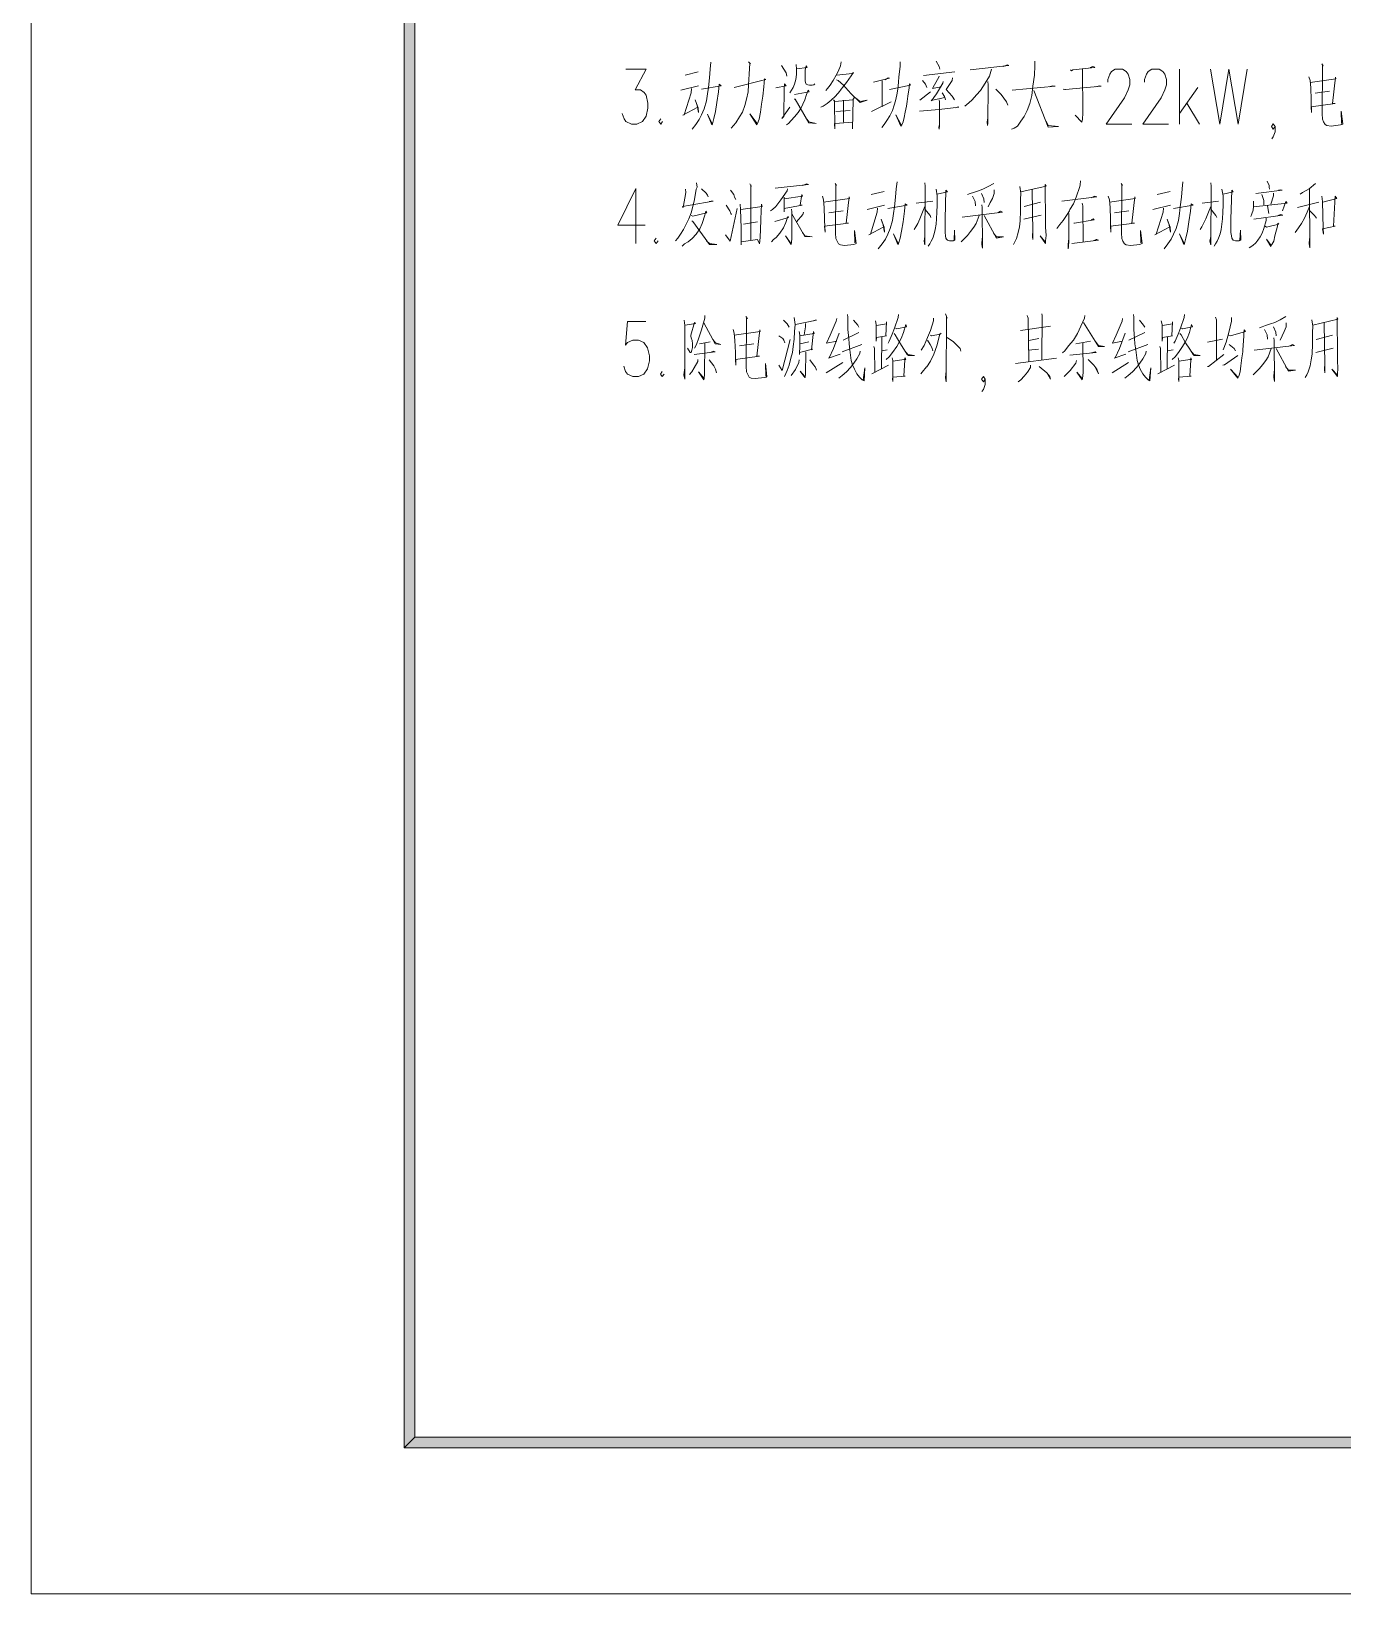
# Model space of a CAD drawing. Header units: millimetres. Extents: x 0 to 586, y 0 to 414.
# Drawn here: x 0 to 85.5, y 0 to 101.8 of the extents above; entities that cross this region are included whole.
import ezdxf

# ---------------------------------------------------------------- set-up
doc = ezdxf.new("R2010")
doc.units = ezdxf.units.MM

msp = doc.modelspace()

# ---------------------------------------------------------------- hatches: boundary and pattern name
h = msp.add_hatch(color=0)
h.dxf.hatch_style = 2
h.paths.add_polyline_path([(24.302861, 404.569083), (24.994306, 403.877639), (24.994306, 10.205861), (24.302861, 9.514417)])
h = msp.add_hatch(color=0)
h.dxf.hatch_style = 2
h.paths.add_polyline_path([(24.302861, 9.514417), (24.994306, 10.205861), (575.429944, 10.205861), (576.117861, 9.514417)])

# ---------------------------------------------------------------- linework, layer by layer
at = {"color": 0, "lineweight": 0}
for points in [[(0, 0), (585.632278, 0), (585.632278, 414.0835), (0, 414.0835)], [(24.302861, 404.569083), (24.994306, 403.877639), (24.994306, 10.205861), (24.302861, 9.514417)], [(24.302861, 9.514417), (24.994306, 10.205861), (575.429944, 10.205861), (576.117861, 9.514417)]]:
    msp.add_lwpolyline(points, close=True, dxfattribs=at)
for points in [[(43.077694, 95.436972), (43.321111, 95.754472), (43.539833, 96.068444), (43.688, 96.382417), (43.860861, 96.766944), (44.0055, 97.289056), (44.079583, 97.744139), (44.128972, 98.163944), (44.203056, 98.791889), (44.248917, 99.352806), (44.298306, 99.804361)], [(46.746583, 99.839639), (46.866528, 99.702056), (46.841833, 99.733806), (46.792444, 99.035306), (46.746583, 98.336806), (46.721889, 97.88525), (46.623111, 97.394889), (46.499639, 96.975083), (46.355, 96.555278), (46.157444, 96.241306), (45.914028, 95.856778), (45.765861, 95.683917), (45.621222, 95.507528)], [(52.786139, 99.839639), (52.73675, 99.560944), (52.588583, 99.211694), (52.468639, 98.968278), (52.271083, 98.619028), (52.077056, 98.301528), (51.904194, 98.093389), (51.780722, 97.952278)], [(56.624361, 99.839639), (56.624361, 99.525667), (56.550278, 98.862444), (56.525583, 98.513194), (56.476194, 98.058111), (56.405639, 97.673583), (56.331556, 97.289056), (56.232778, 97.010361), (56.134, 96.661111), (55.964667, 96.311861), (55.767111, 95.997889), (55.597778, 95.754472), (55.424917, 95.542806)], [(58.970333, 99.874917), (59.167889, 99.525667), (59.217278, 99.352806)], [(65.401472, 99.874917), (65.401472, 99.560944), (65.380306, 98.968278), (65.281528, 98.2345), (65.207444, 97.638306), (65.083972, 97.116194), (64.914639, 96.661111), (64.717083, 96.276583), (64.498361, 95.962611), (64.279639, 95.648639), (64.057389, 95.507528), (63.888056, 95.436972)], [(38.752639, 99.363389), (40.0685, 99.363389), (39.352361, 97.998139), (39.708667, 97.998139), (39.948556, 97.828806), (40.0685, 97.655944), (40.188444, 97.144417), (40.188444, 96.802222), (40.0685, 96.290694), (39.828611, 95.952028), (39.472306, 95.779167), (39.112472, 95.779167), (38.752639, 95.952028), (38.636222, 96.121361), (38.516278, 96.463556)], [(42.612028, 98.968278), (43.469278, 99.176417)], [(48.898528, 99.596222), (49.191333, 99.105861), (49.240722, 98.897722)], [(49.851028, 99.666778), (49.875722, 99.352806), (49.875722, 99.003556), (49.826333, 98.686056), (49.75225, 98.372083), (49.653472, 98.163944), (49.558222, 97.987556), (49.43475, 97.814694)], [(49.900417, 99.384556), (50.560111, 99.455111), (50.510722, 99.560944), (50.436639, 99.28225), (50.436639, 99.035306), (50.436639, 98.827167), (50.436639, 98.58375), (50.461333, 98.477917), (50.510722, 98.372083), (50.6095, 98.336806), (50.729444, 98.301528), (50.902306, 98.301528), (51.001083, 98.336806), (51.071639, 98.407361)], [(52.489806, 98.968278), (53.519917, 99.070583), (53.495222, 99.070583), (53.590472, 99.141139), (53.128333, 98.477917), (52.955472, 98.269778), (52.712056, 97.952278), (52.687361, 97.920528), (52.41925, 97.603028), (52.126444, 97.324333), (51.8795, 97.116194), (51.611389, 96.939806), (51.463222, 96.86925)], [(54.888694, 98.513194), (55.939972, 98.756611), (55.841194, 98.791889), (55.647167, 98.650778)], [(58.141306, 98.933), (60.194472, 99.176417)], [(59.167889, 98.897722), (59.143194, 98.827167), (58.875083, 98.336806), (58.726917, 98.093389), (59.291361, 98.199222)], [(60.046306, 98.791889), (60.021611, 98.619028), (59.633556, 98.022833), (60.021611, 97.603028), (60.169778, 97.359611)], [(62.589833, 99.352806), (62.445194, 98.897722), (62.173556, 98.442639), (61.856056, 97.952278), (61.612639, 97.673583), (61.319833, 97.359611), (61.097583, 97.151472), (60.854167, 96.939806)], [(61.196361, 99.317528), (63.715194, 99.596222), (63.616417, 99.6315), (63.348306, 99.525667)], [(67.726278, 99.317528), (67.800361, 99.246972), (67.874444, 99.317528), (67.899139, 99.317528), (69.292611, 99.455111), (69.317306, 99.490389), (69.193833, 99.525667), (69.020972, 99.455111)], [(68.509444, 99.352806), (68.534139, 96.48825), (68.509444, 96.103722), (68.460056, 95.892056), (68.043778, 96.347139), (68.460056, 95.892056), (68.48475, 95.997889)], [(70.1675, 98.509667), (70.1675, 98.679), (70.287444, 99.021194), (70.407389, 99.194056), (70.647278, 99.363389), (71.123528, 99.363389), (71.363417, 99.194056), (71.483361, 99.021194), (71.603306, 98.679), (71.603306, 98.340333), (71.483361, 97.998139), (71.243472, 97.486611), (70.051083, 95.779167), (71.72325, 95.779167)], [(72.559333, 98.509667), (72.559333, 98.679), (72.67575, 99.021194), (72.795694, 99.194056), (73.035583, 99.363389), (73.511833, 99.363389), (73.751722, 99.194056), (73.871667, 99.021194), (73.991611, 98.679), (73.991611, 98.340333), (73.871667, 97.998139), (73.631778, 97.486611), (72.439389, 95.779167), (74.111556, 95.779167)], [(74.827694, 95.779167), (74.827694, 99.363389)], [(76.856167, 99.363389), (77.455889, 95.779167), (78.052083, 99.363389), (78.648278, 95.779167), (79.248, 99.363389)], [(83.269667, 98.862444), (83.34375, 98.619028), (83.393139, 98.128667), (83.417833, 97.359611), (83.417833, 97.289056), (83.442528, 96.52), (83.417833, 96.904528), (84.980639, 97.116194), (84.811306, 97.116194), (85.005333, 98.827167), (85.030028, 98.721333), (83.34375, 98.477917)], [(84.102222, 99.702056), (84.201, 99.560944), (84.151611, 99.596222), (84.151611, 98.756611), (84.126917, 97.116194), (84.126917, 96.452972), (84.151611, 96.103722), (84.225694, 95.927333), (84.320944, 95.754472), (84.444417, 95.683917), (84.712528, 95.648639), (85.322833, 95.719194), (85.421611, 95.754472), (85.471, 95.786222), (85.372222, 96.625833), (85.396917, 95.8215)], [(42.343917, 97.987556), (43.493972, 98.269778)], [(43.028306, 98.093389), (43.003611, 97.814694), (42.562639, 96.382417), (42.463861, 96.347139), (43.444583, 96.86925), (43.271722, 97.359611), (43.469278, 96.8375), (43.493972, 96.52), (43.395194, 96.975083)], [(43.688, 98.058111), (44.961528, 98.269778), (44.838056, 98.372083), (44.788667, 97.88525), (44.689889, 97.18675), (44.594639, 96.590556), (44.495861, 96.139), (44.397083, 95.786222), (44.347694, 95.719194), (44.079583, 96.417694), (44.372389, 95.786222)], [(45.81525, 98.163944), (47.868417, 98.686056), (47.797861, 98.721333), (47.748472, 98.199222), (47.674389, 97.603028), (47.600306, 97.080917), (47.526222, 96.555278), (47.430972, 96.103722), (47.332194, 95.8215), (47.282806, 95.719194), (46.841833, 96.452972), (47.3075, 95.8215)], [(48.531639, 98.128667), (49.191333, 98.269778), (49.092556, 98.407361), (49.067861, 98.128667), (49.043167, 96.276583), (48.919694, 96.139), (49.43475, 96.86925)], [(49.75225, 97.708861), (50.70475, 97.88525), (50.634194, 97.987556), (50.535417, 97.708861), (50.411944, 97.359611), (50.292, 97.080917), (50.168528, 96.8375), (49.9745, 96.52), (49.75225, 96.241306), (49.533528, 95.997889), (49.360667, 95.8215), (49.216028, 95.719194)], [(52.489806, 98.650778), (52.588583, 98.619028), (52.930778, 98.301528), (53.078944, 98.128667), (53.248278, 97.952278), (53.445833, 97.744139), (54.031444, 97.18675), (54.472417, 97.324333), (54.447722, 97.324333), (54.031444, 97.253778), (53.664556, 97.536), (53.544611, 97.359611), (52.369861, 97.253778), (52.295778, 97.359611), (52.345167, 97.289056), (52.369861, 95.47225), (52.345167, 95.786222), (52.369861, 95.8215), (52.394556, 95.8215), (53.519917, 95.892056), (53.519917, 95.47225), (53.565778, 97.359611)], [(55.449611, 98.58375), (55.449611, 96.904528)], [(55.939972, 98.022833), (57.30875, 98.301528), (57.234667, 98.407361), (57.209972, 98.128667), (57.139417, 97.603028), (57.090028, 97.253778), (57.040639, 96.939806), (56.966556, 96.555278), (56.892472, 96.206028), (56.818389, 95.927333), (56.747833, 95.719194), (56.67375, 95.648639), (56.35625, 96.382417), (56.698444, 95.719194)], [(57.919056, 97.324333), (58.603444, 97.88525)], [(58.091917, 98.619028), (58.285944, 98.372083), (58.360028, 98.163944)], [(59.436, 98.548472), (59.411306, 98.442639), (58.995028, 97.744139), (58.825694, 97.500722), (58.677528, 97.289056), (58.652833, 97.324333), (58.726917, 97.324333), (59.534778, 97.500722), (59.584167, 97.359611), (59.510083, 97.571278), (59.361917, 97.814694)], [(62.346417, 98.548472), (62.371111, 98.336806), (62.346417, 95.8215), (62.321722, 95.683917), (62.297028, 95.927333), (62.346417, 96.17075)], [(63.641111, 97.010361), (63.570556, 97.2185), (63.203667, 97.708861), (62.861472, 98.058111)], [(63.937444, 97.987556), (66.724389, 98.2345), (66.551528, 98.269778), (66.332806, 98.199222)], [(65.330917, 97.952278), (66.283417, 95.578083), (66.943111, 95.613361), (66.283417, 95.683917), (66.13525, 95.962611)], [(67.260611, 98.058111), (67.359389, 98.022833), (67.408778, 98.022833), (69.730056, 98.2345), (69.610111, 98.269778), (69.387861, 98.199222)], [(76.020083, 98.167472), (74.827694, 96.463556)], [(83.685944, 97.779417), (84.61375, 97.920528)], [(49.727556, 97.394889), (49.776944, 97.394889), (50.683583, 95.856778), (51.145722, 95.8215), (50.683583, 95.927333), (50.560111, 96.068444)], [(52.930778, 97.324333), (52.930778, 95.892056)], [(54.765222, 96.590556), (56.03875, 97.2185)], [(57.894361, 96.625833), (59.167889, 96.731667), (60.462583, 96.86925), (60.413194, 96.904528), (60.219167, 96.8375)], [(59.167889, 97.359611), (59.192583, 97.2185), (59.192583, 95.683917), (59.167889, 95.436972), (59.143194, 95.542806), (59.167889, 95.683917)], [(75.303944, 97.144417), (76.140028, 95.779167)], [(41.024528, 96.121361), (40.904583, 95.952028), (41.024528, 95.779167), (41.144472, 95.952028)], [(52.443944, 96.590556), (53.37175, 96.661111)], [(80.849611, 94.809028), (80.948389, 94.950139), (81.068333, 95.264111), (81.068333, 95.613361), (80.948389, 95.786222), (80.824917, 95.613361), (80.948389, 95.436972), (81.068333, 95.613361)], [(43.366972, 91.948), (43.391667, 91.665778), (43.342278, 91.528194), (43.222333, 90.864972), (43.123556, 90.409889), (43.000083, 89.990083), (42.855444, 89.605556), (42.682583, 89.256306), (42.51325, 88.907056), (42.315694, 88.593083), (42.146361, 88.349667), (41.998194, 88.173278)], [(46.841833, 91.877444), (46.912389, 91.701056), (46.887694, 91.806889), (46.887694, 88.208556)], [(48.478722, 91.59875), (50.655361, 91.842167), (50.531889, 91.877444), (50.288472, 91.771611)], [(52.391028, 91.912722), (52.489806, 91.771611), (52.440417, 91.806889), (52.440417, 90.967278), (52.415722, 89.326861), (52.415722, 88.663639), (52.440417, 88.314389), (52.5145, 88.138), (52.60975, 87.965139), (52.733222, 87.894583), (53.001333, 87.859306), (53.615167, 87.929861), (53.710417, 87.965139), (53.759806, 88.000417), (53.664556, 88.8365), (53.685722, 88.035694)], [(55.202667, 87.651167), (55.449611, 87.965139), (55.668333, 88.279111), (55.8165, 88.593083), (55.985833, 88.977611), (56.134, 89.499722), (56.204556, 89.954806), (56.253944, 90.374611), (56.328028, 91.002556), (56.377417, 91.563472), (56.426806, 92.015028)], [(58.236556, 91.948), (58.26125, 91.736333), (58.236556, 87.894583), (58.187167, 88.138), (58.236556, 88.451972)], [(62.734472, 91.912722), (62.367583, 91.701056), (62.025389, 91.528194), (61.732583, 91.422361), (61.415083, 91.316528), (61.196361, 91.2495), (61.0235, 91.178944)], [(64.424278, 91.701056), (64.494833, 91.28125), (64.470139, 90.864972), (64.470139, 90.131194), (64.445444, 89.467972), (64.399583, 89.083444), (64.3255, 88.698917), (64.202028, 88.314389), (64.10325, 88.102722), (64.008, 87.929861)], [(64.494833, 91.351806), (66.13525, 91.736333), (66.085861, 91.842167), (66.085861, 91.316528), (66.110556, 89.88425), (66.110556, 89.150472), (66.110556, 89.048167), (66.13525, 88.522528), (66.110556, 88.173278), (66.110556, 88.000417), (65.743667, 88.48725), (66.085861, 88.102722)], [(68.382444, 92.085583), (68.361278, 91.806889), (68.336583, 91.701056), (68.089639, 91.002556), (67.920306, 90.58275), (67.698056, 90.20175), (67.673361, 90.131194), (67.479333, 89.817222), (67.260611, 89.499722), (67.038361, 89.221028), (66.844333, 88.977611)], [(71.02475, 91.912722), (71.123528, 91.771611), (71.074139, 91.806889), (71.074139, 90.967278), (71.049444, 89.326861), (71.049444, 88.663639), (71.074139, 88.314389), (71.148222, 88.138), (71.247, 87.965139), (71.366944, 87.894583), (71.635056, 87.859306), (72.248889, 87.929861), (72.344139, 87.965139), (72.393528, 88.000417), (72.298278, 88.8365), (72.319444, 88.035694)], [(73.836389, 87.651167), (74.083333, 87.965139), (74.302056, 88.279111), (74.450222, 88.593083), (74.619556, 88.977611), (74.767722, 89.499722), (74.838278, 89.954806), (74.887667, 90.374611), (74.96175, 91.002556), (75.011139, 91.563472), (75.060528, 92.015028)], [(76.870278, 91.948), (76.894972, 91.736333), (76.870278, 87.894583), (76.820889, 88.138), (76.870278, 88.451972)], [(80.539167, 92.050306), (80.683806, 91.771611), (80.683806, 91.665778), (80.7085, 91.528194)], [(83.693, 91.912722), (83.276722, 91.563472), (82.860444, 91.316528), (82.691111, 91.214222)], [(39.412333, 91.574056), (38.219944, 89.18575), (40.012056, 89.18575)], [(39.412333, 91.574056), (39.412333, 87.989833)], [(42.633194, 91.528194), (42.657889, 91.316528), (42.488556, 90.339333), (42.439167, 90.409889), (44.442944, 90.759139), (44.323, 90.759139), (44.174833, 90.723861)], [(43.684472, 91.563472), (43.980806, 91.28125), (44.076056, 91.143667), (44.125444, 91.037833)], [(45.568306, 91.457639), (45.790556, 91.178944), (45.836417, 91.002556), (45.9105, 90.864972)], [(49.286583, 91.563472), (49.261889, 91.422361), (48.845611, 90.829694), (48.528111, 90.409889), (48.305861, 90.20175), (48.185917, 90.131194)], [(49.064333, 91.002556), (49.064333, 90.060639), (49.064333, 90.268778), (50.239083, 90.480444), (50.115611, 90.480444), (50.214389, 91.178944), (50.263778, 91.073111), (49.064333, 90.90025)], [(51.558472, 91.073111), (51.632556, 90.829694), (51.681944, 90.339333), (51.706639, 89.570278), (51.706639, 89.499722), (51.731333, 88.734194), (51.706639, 89.118722), (53.272972, 89.326861), (53.100111, 89.326861), (53.297667, 91.037833), (53.322361, 90.932), (51.632556, 90.688583)], [(54.740528, 91.178944), (55.59425, 91.387083)], [(57.672111, 90.618028), (58.748083, 90.759139)], [(58.970333, 91.528194), (59.044417, 91.108389), (59.044417, 90.480444), (59.019722, 90.025361), (58.995028, 89.605556), (58.970333, 89.256306), (58.920944, 88.907056), (58.846861, 88.628361), (58.748083, 88.349667), (58.652833, 88.138), (58.554056, 87.965139), (58.455278, 87.824028)], [(59.044417, 91.214222), (59.704111, 91.351806), (59.605333, 91.457639), (59.555944, 89.570278), (59.555944, 89.150472), (59.555944, 88.698917), (59.580639, 88.48725), (59.605333, 88.349667), (59.654722, 88.279111), (59.704111, 88.208556), (59.84875, 88.173278), (60.095694, 88.173278), (60.190944, 88.208556), (60.16625, 88.871778), (60.141556, 88.208556), (60.071, 88.173278)], [(61.341, 91.073111), (61.513861, 90.723861), (61.538556, 90.445167)], [(61.926611, 91.2495), (62.074778, 90.90025), (62.099472, 90.653306)], [(62.759167, 91.492917), (62.759167, 91.2495), (62.639222, 90.932), (62.491056, 90.653306), (62.367583, 90.374611)], [(65.768361, 90.688583), (64.717083, 90.409889)], [(65.228611, 91.492917), (65.278, 88.734194), (65.278, 88.243833), (65.253306, 88.451972), (65.278, 88.871778)], [(67.161833, 90.759139), (69.43725, 91.037833), (69.289083, 91.073111), (69.070361, 90.967278)], [(70.192194, 91.073111), (70.266278, 90.829694), (70.315667, 90.339333), (70.340361, 89.570278), (70.340361, 89.499722), (70.365056, 88.734194), (70.340361, 89.118722), (71.906694, 89.326861), (71.733833, 89.326861), (71.931389, 91.037833), (71.956083, 90.932), (70.266278, 90.688583)], [(73.37425, 91.178944), (74.227972, 91.387083)], [(76.305833, 90.618028), (77.381806, 90.759139)], [(77.604056, 91.528194), (77.678139, 91.108389), (77.678139, 90.480444), (77.653444, 90.025361), (77.62875, 89.605556), (77.604056, 89.256306), (77.554667, 88.907056), (77.480583, 88.628361), (77.381806, 88.349667), (77.286556, 88.138), (77.187778, 87.965139), (77.089, 87.824028)], [(77.678139, 91.214222), (78.337833, 91.351806), (78.239056, 91.457639), (78.189667, 89.570278), (78.189667, 89.150472), (78.189667, 88.698917), (78.214361, 88.48725), (78.239056, 88.349667), (78.288444, 88.279111), (78.337833, 88.208556), (78.482472, 88.173278), (78.729417, 88.173278), (78.824667, 88.208556), (78.799972, 88.871778), (78.775278, 88.208556), (78.704722, 88.173278)], [(79.657222, 90.759139), (79.657222, 90.409889), (79.632528, 90.166472), (79.558444, 89.919528), (79.487889, 89.746667)], [(79.657222, 90.374611), (81.858556, 90.618028), (81.759778, 90.723861), (81.541056, 90.131194)], [(79.805389, 91.2495), (81.516361, 91.457639), (81.417583, 91.492917), (81.294111, 91.457639)], [(80.196972, 91.178944), (80.341611, 90.794417), (80.341611, 90.515722)], [(80.951917, 91.28125), (80.951917, 91.108389), (80.782583, 90.551)], [(83.911722, 90.688583), (82.51825, 90.339333)], [(83.301417, 91.563472), (83.326111, 87.718194), (83.276722, 87.965139), (83.301417, 88.314389)], [(84.109278, 91.073111), (84.155139, 90.723861), (84.204528, 88.977611), (84.229222, 88.593083), (84.155139, 88.942333), (84.987694, 89.118722), (84.864222, 89.118722), (84.987694, 91.073111), (85.086472, 90.932), (84.179833, 90.688583)], [(43.000083, 89.817222), (43.123556, 89.781944), (44.026667, 89.990083), (43.956111, 90.095917), (43.906722, 89.848972), (43.733861, 89.291583), (43.564528, 88.942333), (43.342278, 88.593083), (43.074167, 88.314389), (42.806056, 88.102722), (42.583806, 87.965139), (42.414472, 87.824028)], [(45.250806, 88.557806), (45.543611, 88.138), (46.009278, 90.268778)], [(45.300194, 90.480444), (45.518917, 90.131194), (45.593, 89.954806), (45.642389, 89.88425)], [(46.203306, 90.551), (46.228, 90.20175), (46.277389, 89.012889), (46.277389, 88.243833), (46.277389, 87.894583), (46.277389, 88.102722), (47.328667, 88.243833), (47.452139, 87.965139), (47.501528, 88.384944), (47.550917, 89.499722), (47.550917, 89.605556), (47.596778, 90.551), (47.646167, 90.409889), (46.252694, 90.20175)], [(48.454028, 89.432694), (49.360667, 89.676111), (49.311278, 89.746667), (49.187806, 89.362139), (49.018472, 89.012889), (48.796222, 88.663639), (48.552806, 88.384944), (48.379944, 88.243833), (48.235306, 88.102722)], [(49.554694, 90.2335), (49.579389, 90.060639), (49.579389, 88.349667), (49.554694, 88.067444), (49.53, 87.929861), (49.163111, 88.48725), (49.53, 87.965139)], [(49.579389, 89.919528), (50.411944, 88.451972), (50.898778, 88.416694), (50.411944, 88.48725), (50.263778, 88.698917)], [(50.337861, 90.025361), (50.288472, 89.88425), (49.872194, 89.397417)], [(51.97475, 89.990083), (52.906083, 90.131194)], [(54.468889, 90.20175), (55.618944, 90.480444)], [(55.153278, 90.304056), (55.128583, 90.025361), (54.691139, 88.593083), (54.592361, 88.557806), (55.569556, 89.083444), (55.400222, 89.570278), (55.59425, 89.048167), (55.618944, 88.734194), (55.520167, 89.18575)], [(55.8165, 90.268778), (57.0865, 90.480444), (56.963028, 90.58275), (56.913639, 90.095917), (56.818389, 89.397417), (56.719611, 88.801222), (56.620833, 88.349667), (56.525583, 88.000417), (56.476194, 87.929861), (56.204556, 88.628361), (56.500889, 88.000417)], [(58.236556, 90.409889), (58.088389, 90.025361), (57.919056, 89.605556), (57.770889, 89.291583), (57.647417, 89.083444), (57.552167, 88.907056)], [(58.236556, 90.2335), (58.57875, 89.817222), (58.628139, 89.676111)], [(61.781972, 89.817222), (61.584417, 89.291583), (61.439778, 89.048167), (61.217528, 88.769472), (61.0235, 88.522528), (60.850639, 88.349667), (60.607222, 88.102722)], [(60.681306, 89.711389), (63.298917, 90.025361), (63.175444, 90.095917), (63.002583, 89.990083)], [(61.951306, 90.515722), (61.976, 90.339333), (62.000694, 87.686444), (61.951306, 87.929861), (61.976, 88.349667)], [(62.099472, 89.817222), (62.907333, 88.349667), (63.369472, 88.416694), (62.907333, 88.416694), (62.709778, 88.663639)], [(64.692389, 89.570278), (65.81775, 89.848972)], [(67.6275, 89.954806), (67.6275, 88.138), (67.602806, 87.78875), (67.578111, 87.651167), (67.578111, 87.929861), (67.6275, 88.314389)], [(67.945, 89.326861), (67.994389, 89.326861), (69.264389, 89.535), (69.215, 89.605556), (69.070361, 89.535)], [(68.481222, 90.618028), (68.530611, 90.445167), (68.555306, 88.102722)], [(70.608472, 89.990083), (71.539806, 90.131194)], [(73.102611, 90.20175), (74.252667, 90.480444)], [(73.787, 90.304056), (73.762306, 90.025361), (73.324861, 88.593083), (73.226083, 88.557806), (74.203278, 89.083444), (74.033944, 89.570278), (74.227972, 89.048167), (74.252667, 88.734194), (74.153889, 89.18575)], [(74.450222, 90.268778), (75.720222, 90.480444), (75.59675, 90.58275), (75.547361, 90.095917), (75.452111, 89.397417), (75.353333, 88.801222), (75.254556, 88.349667), (75.159306, 88.000417), (75.109917, 87.929861), (74.838278, 88.628361), (75.134611, 88.000417)], [(76.870278, 90.409889), (76.722111, 90.025361), (76.552778, 89.605556), (76.404611, 89.291583), (76.281139, 89.083444), (76.185889, 88.907056)], [(76.870278, 90.2335), (77.212472, 89.817222), (77.261861, 89.676111)], [(80.489778, 89.640833), (80.489778, 89.499722), (80.341611, 88.977611), (80.218139, 88.663639), (80.098194, 88.416694), (79.950028, 88.208556), (79.805389, 88.035694), (79.607833, 87.859306), (79.364417, 87.718194)], [(79.681917, 89.570278), (81.56575, 89.848972), (81.442278, 89.88425), (81.24825, 89.817222)], [(80.563861, 90.445167), (80.659111, 89.954806)], [(83.301417, 90.409889), (83.15325, 90.025361), (82.983917, 89.640833), (82.786361, 89.291583), (82.592333, 89.012889), (82.370083, 88.698917)], [(83.326111, 90.131194), (83.643611, 89.817222), (83.767083, 89.640833)], [(43.049472, 89.467972), (43.123556, 89.432694), (44.199528, 87.929861), (44.689889, 87.929861), (44.199528, 88.000417), (44.0055, 88.173278)], [(47.328667, 89.397417), (46.425556, 89.256306)], [(80.415694, 89.118722), (80.514472, 89.048167), (81.318806, 89.256306), (81.24825, 89.326861), (81.223556, 89.118722), (81.050694, 88.48725), (80.976611, 88.138), (80.856667, 87.929861), (80.782583, 87.78875), (80.514472, 88.279111), (80.807278, 87.859306)], [(40.728194, 88.332028), (40.60825, 88.162694), (40.728194, 87.989833), (40.848139, 88.162694)], [(67.821528, 88.000417), (69.557194, 88.208556), (69.43725, 88.243833), (69.412556, 88.243833), (69.215, 88.173278)], [(40.047333, 82.89925), (38.851417, 82.89925), (38.735, 81.361139), (38.851417, 81.534), (39.21125, 81.703333), (39.571083, 81.703333), (39.927389, 81.534), (40.167278, 81.191806), (40.287222, 80.680278), (40.287222, 80.338083), (40.167278, 79.826556), (39.927389, 79.484361), (39.571083, 79.315028), (39.21125, 79.315028), (38.851417, 79.484361), (38.735, 79.657222), (38.615056, 79.999417)], [(42.562639, 82.990972), (42.587333, 82.641722), (42.587333, 79.149222), (42.537944, 79.427917), (42.587333, 79.883)], [(42.612028, 82.677), (43.296417, 82.782833), (43.225861, 82.849861), (42.978917, 82.013778), (42.978917, 81.943222), (43.003611, 81.837389), (43.077694, 81.664528), (43.102389, 81.452861), (43.102389, 81.209444), (43.053, 81.036583), (43.003611, 80.895472), (42.954222, 80.895472), (42.760194, 81.174167)], [(43.91025, 83.304944), (43.91025, 83.132083), (43.688, 82.363028), (43.518667, 81.837389), (43.345806, 81.417583), (43.225861, 81.174167)], [(43.836167, 82.818111), (44.569944, 81.452861), (44.936833, 81.417583), (44.594639, 81.523417), (44.421778, 81.735083)], [(46.573722, 83.234389), (46.6725, 83.096806), (46.623111, 83.132083), (46.623111, 82.292472), (46.598417, 80.652056), (46.598417, 79.985306), (46.623111, 79.636056), (46.697194, 79.463194), (46.795972, 79.286806), (46.915917, 79.219778), (47.187556, 79.1845), (47.797861, 79.255056), (47.896639, 79.286806), (47.9425, 79.322083), (47.84725, 80.161694), (47.871944, 79.357361)], [(49.018472, 82.990972), (49.265417, 82.747556), (49.3395, 82.641722), (49.385361, 82.535889)], [(49.727556, 83.167361), (49.776944, 82.712278), (49.75225, 82.257194), (49.727556, 81.766833), (49.657, 81.28), (49.607611, 80.895472), (49.508833, 80.510944), (49.385361, 80.055861), (49.265417, 79.706611), (49.092556, 79.322083)], [(49.801639, 82.712278), (51.170417, 82.990972), (51.099861, 82.990972), (50.976389, 82.955694)], [(50.461333, 82.782833), (50.461333, 82.571167), (50.366083, 82.049056)], [(52.493333, 83.096806), (52.468639, 82.920417), (52.077056, 82.013778), (51.833639, 81.488139), (52.493333, 81.62925)], [(53.202417, 83.3755), (53.227111, 83.199111), (53.227111, 82.398306), (53.2765, 81.802111), (53.297667, 81.452861), (53.347056, 81.068333), (53.396444, 80.719083), (53.445833, 80.369833), (53.519917, 80.091139), (53.643389, 79.812444), (53.812722, 79.498472), (53.985583, 79.286806), (54.154917, 79.113944), (54.278389, 79.043389), (54.327778, 79.883), (54.229, 79.078667)], [(53.936194, 82.535889), (53.862111, 82.677), (53.594, 82.990972)], [(55.012167, 82.955694), (55.061556, 82.712278), (55.061556, 82.398306), (55.061556, 81.907944), (55.061556, 81.62925), (55.082722, 81.872667), (55.745944, 81.9785), (55.696556, 81.9785), (55.745944, 82.885139), (55.745944, 82.818111), (55.745944, 82.747556), (55.082722, 82.641722)], [(56.331556, 82.468861), (56.405639, 82.433583), (57.040639, 82.571167), (56.99125, 82.712278), (56.846611, 82.186639), (56.698444, 81.802111), (56.574972, 81.558694), (56.405639, 81.28), (56.137528, 80.895472), (55.915278, 80.616778), (55.72125, 80.440389)], [(56.525583, 83.3755), (56.504417, 83.167361), (56.257472, 82.468861), (56.112833, 82.084333), (55.915278, 81.62925), (55.841194, 81.488139)], [(58.801, 83.132083), (58.801, 82.955694), (58.606972, 82.32775), (58.409417, 81.872667), (58.190694, 81.350556), (57.993139, 81.036583)], [(59.584167, 83.410778), (59.682944, 83.132083), (59.65825, 83.234389), (59.633556, 78.972833), (59.584167, 79.255056), (59.633556, 79.671333)], [(64.473667, 82.32775), (66.431583, 82.606444)], [(64.914639, 83.304944), (64.964028, 83.132083), (65.013417, 80.334556)], [(65.867139, 83.410778), (65.891833, 83.304944), (65.867139, 80.405111)], [(68.657611, 83.304944), (68.632917, 83.132083), (68.410667, 82.606444), (68.191944, 82.119611), (67.923833, 81.699806), (67.606333, 81.315278), (67.359389, 81.001306), (67.21475, 80.860194)], [(68.583528, 82.849861), (69.560722, 81.28), (69.952306, 81.28), (69.560722, 81.350556), (69.342, 81.62925)], [(71.127056, 83.096806), (71.102361, 82.920417), (70.710778, 82.013778), (70.467361, 81.488139), (71.127056, 81.62925)], [(71.836139, 83.3755), (71.860833, 83.199111), (71.860833, 82.398306), (71.910222, 81.802111), (71.931389, 81.452861), (71.980778, 81.068333), (72.030167, 80.719083), (72.079556, 80.369833), (72.153639, 80.091139), (72.277111, 79.812444), (72.446444, 79.498472), (72.619306, 79.286806), (72.788639, 79.113944), (72.912111, 79.043389), (72.9615, 79.883), (72.862722, 79.078667)], [(72.569917, 82.535889), (72.495833, 82.677), (72.227722, 82.990972)], [(73.645889, 82.955694), (73.695278, 82.712278), (73.695278, 82.398306), (73.695278, 81.907944), (73.695278, 81.62925), (73.716444, 81.872667), (74.379667, 81.9785), (74.330278, 81.9785), (74.379667, 82.885139), (74.379667, 82.818111), (74.379667, 82.747556), (73.716444, 82.641722)], [(74.965278, 82.468861), (75.039361, 82.433583), (75.674361, 82.571167), (75.624972, 82.712278), (75.480333, 82.186639), (75.332167, 81.802111), (75.208694, 81.558694), (75.039361, 81.28), (74.77125, 80.895472), (74.549, 80.616778), (74.354972, 80.440389)], [(75.159306, 83.3755), (75.138139, 83.167361), (74.891194, 82.468861), (74.746556, 82.084333), (74.549, 81.62925), (74.474917, 81.488139)], [(77.191306, 83.199111), (77.240694, 83.02625), (77.240694, 80.440389)], [(78.217889, 83.167361), (78.217889, 82.920417), (78.045028, 82.186639), (77.875694, 81.558694), (77.678139, 81.068333)], [(81.763306, 83.234389), (81.396417, 83.02625), (81.054222, 82.849861), (80.761417, 82.747556), (80.443917, 82.641722), (80.221667, 82.571167), (80.052333, 82.500611)], [(80.955444, 82.571167), (81.103611, 82.221917), (81.128306, 81.9785)], [(81.788, 82.818111), (81.788, 82.571167), (81.664528, 82.257194), (81.519889, 81.9785), (81.396417, 81.699806)], [(83.449583, 83.02625), (83.523667, 82.606444), (83.498972, 82.186639), (83.498972, 81.452861), (83.474278, 80.789639), (83.424889, 80.405111), (83.354333, 80.020583), (83.230861, 79.636056), (83.132083, 79.427917), (83.033306, 79.255056)], [(83.523667, 82.677), (85.164083, 83.061528), (85.114694, 83.167361), (85.114694, 82.641722), (85.139389, 81.209444), (85.139389, 80.475667), (85.139389, 80.369833), (85.164083, 79.847722), (85.139389, 79.498472), (85.139389, 79.322083), (84.7725, 79.812444), (85.114694, 79.427917)], [(84.257444, 82.818111), (84.306833, 80.055861), (84.306833, 79.569028), (84.282139, 79.777167), (84.306833, 80.196972)], [(43.91025, 81.488139), (43.885556, 79.463194), (43.860861, 79.219778), (43.836167, 79.113944), (43.493972, 79.636056), (43.836167, 79.219778)], [(43.543361, 81.452861), (44.252444, 81.593972)], [(45.744694, 82.398306), (45.81525, 82.151361), (45.864639, 81.664528), (45.889333, 80.895472), (45.889333, 80.824917), (45.914028, 80.055861), (45.889333, 80.440389), (47.455667, 80.652056), (47.282806, 80.652056), (47.480361, 82.363028), (47.505056, 82.257194), (45.81525, 82.013778)], [(48.725667, 81.9785), (48.972611, 81.802111), (49.043167, 81.699806), (49.11725, 81.523417)], [(48.725667, 80.055861), (48.947917, 79.706611), (49.459444, 81.735083)], [(50.048583, 82.257194), (50.094444, 82.013778), (50.094444, 81.350556), (50.06975, 80.754361), (50.06975, 80.895472), (50.927, 81.103611), (50.852917, 81.068333), (50.976389, 82.257194), (51.025778, 82.119611), (50.06975, 81.9785)], [(50.119139, 81.452861), (50.683583, 81.593972)], [(52.662667, 82.151361), (52.295778, 81.138889), (52.002972, 80.546222), (51.953583, 80.510944), (52.712056, 80.789639)], [(52.909611, 81.699806), (53.936194, 82.186639)], [(55.428444, 81.907944), (55.40375, 79.847722)], [(56.232778, 82.119611), (56.306861, 82.049056), (56.599667, 81.523417), (56.867778, 81.103611), (57.090028, 80.754361), (57.164111, 80.687333), (57.555694, 80.687333), (57.139417, 80.754361), (56.941861, 81.001306)], [(58.606972, 82.013778), (58.677528, 81.9785), (59.241972, 82.084333), (59.291361, 82.151361), (59.217278, 82.084333), (59.019722, 81.315278), (58.825694, 80.789639), (58.606972, 80.334556), (58.360028, 79.953556), (58.335333, 79.953556), (58.067222, 79.604306), (57.968444, 79.498472)], [(58.409417, 81.699806), (58.582278, 81.417583), (58.702222, 81.209444), (58.751611, 81.001306)], [(59.682944, 81.872667), (60.095694, 81.593972), (60.536667, 81.138889), (60.586056, 80.966028)], [(65.013417, 81.664528), (65.673111, 81.802111)], [(69.0245, 81.62925), (68.068472, 81.452861)], [(68.534139, 81.523417), (68.558833, 79.636056), (68.534139, 79.357361), (68.48475, 79.113944), (68.142556, 79.604306), (68.48475, 79.1845)], [(71.296389, 82.151361), (70.9295, 81.138889), (70.636694, 80.546222), (70.587306, 80.510944), (71.345778, 80.789639)], [(71.543333, 81.699806), (72.569917, 82.186639)], [(74.062167, 81.907944), (74.037472, 79.847722)], [(74.8665, 82.119611), (74.940583, 82.049056), (75.233389, 81.523417), (75.505028, 81.103611), (75.72375, 80.754361), (75.797833, 80.687333), (76.189417, 80.687333), (75.773139, 80.754361), (75.575583, 81.001306)], [(76.651556, 81.558694), (77.632278, 81.766833)], [(78.045028, 82.013778), (78.1685, 81.9785), (79.145694, 82.257194), (79.050444, 82.363028), (79.02575, 82.049056), (79.02575, 81.9785), (78.951667, 81.036583), (78.951667, 80.93075), (78.902278, 80.546222), (78.828194, 80.020583), (78.778806, 79.636056), (78.70825, 79.357361), (78.634167, 79.219778), (78.1685, 79.812444), (78.658861, 79.255056)], [(80.369833, 82.398306), (80.539167, 82.049056), (80.563861, 81.766833)], [(80.980139, 81.837389), (81.004833, 81.664528), (81.029528, 79.008111), (80.980139, 79.255056), (81.004833, 79.671333)], [(84.797194, 82.013778), (83.745917, 81.735083)], [(43.201167, 80.754361), (44.569944, 80.93075), (44.471167, 80.966028), (44.252444, 80.895472)], [(46.157444, 81.315278), (47.088778, 81.452861)], [(50.486028, 80.93075), (50.461333, 79.463194), (50.436639, 79.286806), (50.415472, 79.255056), (50.119139, 79.671333), (50.415472, 79.322083)], [(54.031444, 80.966028), (54.00675, 80.824917), (53.812722, 80.475667), (53.618694, 80.196972), (53.396444, 79.918278), (53.128333, 79.636056), (52.860222, 79.392639), (52.637972, 79.219778)], [(52.860222, 80.93075), (54.130222, 81.417583)], [(54.913389, 81.28), (54.962778, 81.138889), (54.987472, 79.636056)], [(55.428444, 81.001306), (55.791806, 81.068333)], [(56.112833, 80.546222), (56.158694, 80.369833), (56.158694, 79.008111), (56.137528, 79.1845), (56.158694, 79.286806), (56.966556, 79.357361), (56.867778, 79.357361), (56.941861, 80.405111), (56.941861, 80.546222), (56.99125, 80.440389), (56.867778, 80.440389), (56.183389, 80.334556)], [(64.156167, 80.161694), (66.823167, 80.510944)], [(64.988722, 81.036583), (65.648417, 81.103611)], [(67.676889, 80.719083), (69.412556, 80.895472), (69.342, 80.93075), (69.095056, 80.860194)], [(72.665167, 80.966028), (72.640472, 80.824917), (72.446444, 80.475667), (72.252417, 80.196972), (72.030167, 79.918278), (71.762056, 79.636056), (71.493944, 79.392639), (71.271694, 79.219778)], [(71.493944, 80.93075), (72.763944, 81.417583)], [(73.547111, 81.28), (73.5965, 81.138889), (73.621194, 79.636056)], [(74.062167, 81.001306), (74.429056, 81.068333)], [(74.746556, 80.546222), (74.792417, 80.369833), (74.792417, 79.008111), (74.77125, 79.1845), (74.792417, 79.286806), (75.600278, 79.357361), (75.505028, 79.357361), (75.575583, 80.405111), (75.575583, 80.546222), (75.624972, 80.440389), (75.505028, 80.440389), (74.817111, 80.334556)], [(76.651556, 79.985306), (76.725639, 79.985306), (77.727528, 80.754361)], [(77.656972, 80.055861), (77.776917, 80.091139), (78.634167, 80.687333)], [(78.069722, 81.417583), (78.387222, 81.138889), (78.486, 81.001306)], [(80.810806, 81.138889), (80.61325, 80.616778), (80.468611, 80.369833), (80.246361, 80.091139), (80.052333, 79.847722), (79.879472, 79.671333), (79.636056, 79.427917)], [(79.710139, 81.036583), (82.324222, 81.350556), (82.204278, 81.417583), (82.031417, 81.315278)], [(81.128306, 81.138889), (81.936167, 79.671333), (82.398306, 79.741889), (81.936167, 79.741889), (81.738611, 79.985306)], [(83.721222, 80.895472), (84.843056, 81.174167)], [(41.123306, 79.657222), (41.003361, 79.484361), (41.123306, 79.315028), (41.24325, 79.484361)], [(43.444583, 80.440389), (43.444583, 80.302806), (43.201167, 79.883), (43.053, 79.636056), (42.904833, 79.463194)], [(44.178361, 80.405111), (44.495861, 80.020583), (44.594639, 79.812444), (44.668722, 79.569028)], [(50.048583, 80.405111), (50.023889, 80.23225), (49.801639, 79.777167), (49.533528, 79.392639)], [(50.732972, 80.405111), (50.976389, 80.091139), (51.099861, 79.953556), (51.145722, 79.812444), (51.170417, 79.741889)], [(51.808944, 79.569028), (52.884917, 80.23225)], [(54.789917, 79.498472), (55.865889, 80.055861)], [(65.133361, 80.055861), (65.133361, 79.918278), (64.939333, 79.604306), (64.720611, 79.357361), (64.498361, 79.113944), (64.329028, 78.972833)], [(65.697806, 79.985306), (66.188167, 79.569028), (66.382194, 79.322083), (66.431583, 79.149222), (66.258722, 79.463194)], [(68.117861, 80.369833), (68.068472, 80.196972), (67.701583, 79.706611), (67.31, 79.322083)], [(68.876333, 80.440389), (69.243222, 80.055861), (69.43725, 79.812444), (69.560722, 79.498472), (69.391389, 79.847722)], [(70.442667, 79.569028), (71.518639, 80.23225)], [(73.423639, 79.498472), (74.499611, 80.055861)], [(61.954833, 78.344889), (62.053611, 78.486), (62.177083, 78.799972), (62.177083, 79.149222), (62.053611, 79.322083), (61.930139, 79.149222), (62.053611, 78.972833), (62.177083, 79.149222)]]:
    msp.add_lwpolyline(points, dxfattribs=at)

doc.saveas('drawing.dxf')
